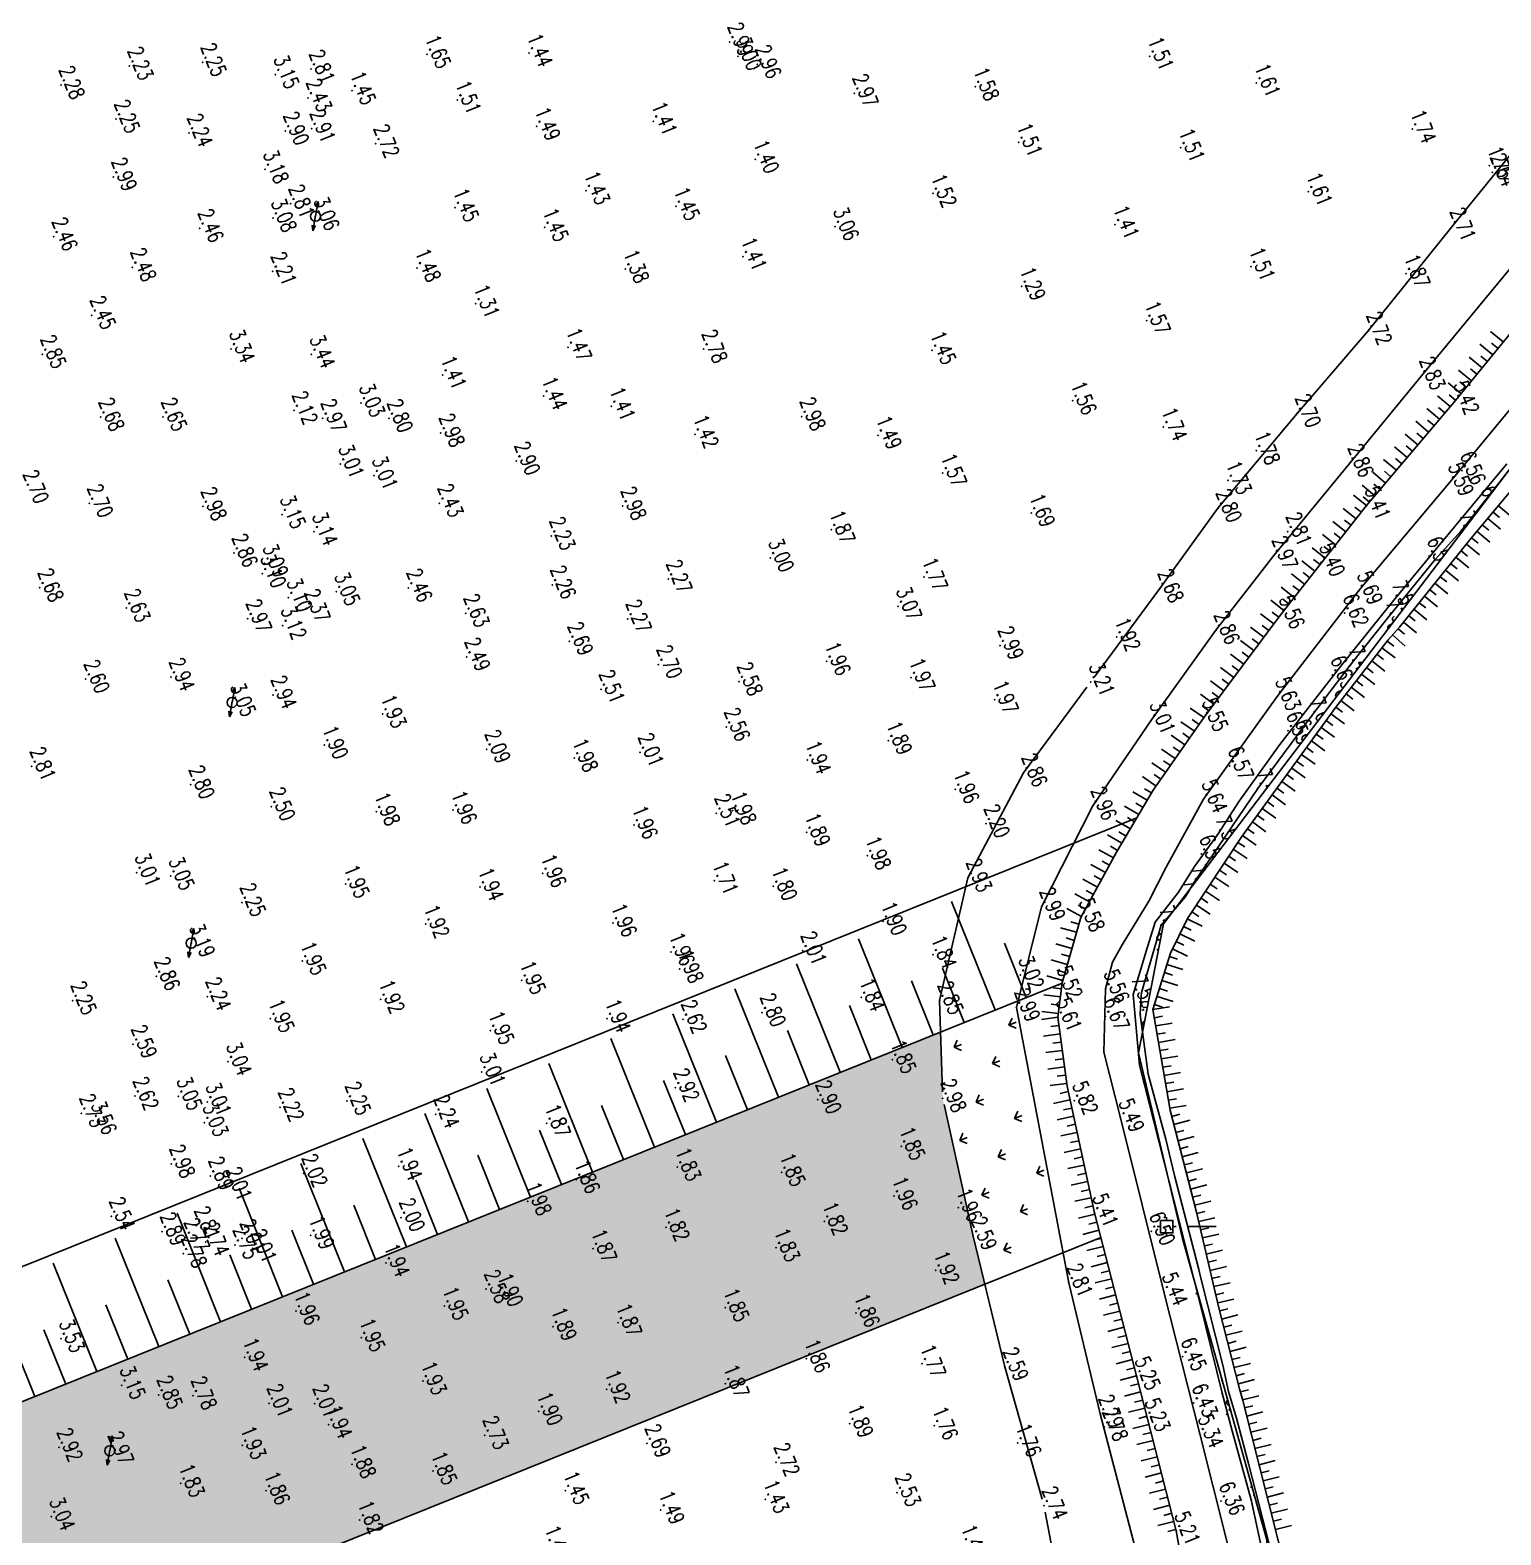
# Model space of a CAD drawing. Header units: millimetres. Extents: x 405522 to 410309, y 2303080 to 2310223.
# Drawn here: x 407305 to 407481.1, y 2306793.3 to 2306973.5 of the extents above; entities that cross this region are included whole.
import ezdxf
from ezdxf.enums import TextEntityAlignment as Align
from ezdxf.xclip import XClip

# ---------------------------------------------------------------- set-up
doc = ezdxf.new("R2010")
doc.units = ezdxf.units.MM
doc.header["$LTSCALE"] = 10
doc.header["$MEASUREMENT"] = 0
doc.header["$XCLIPFRAME"] = 0
doc.layers.get('0').update_dxf_attribs({"linetype": 'CONTINUOUS'})
for name, color, linetype in [('10', 3, 'CONTINUOUS'), ('caodo', 7, 'CONTINUOUS'), ('De', 5, 'CONTINUOUS'), ('Hatch', 8, 'CONTINUOUS'), ('Other', 9, 'CONTINUOUS'), ('w', 8, 'CONTINUOUS')]:
    doc.layers.add(name, color=color, linetype=linetype)
doc.styles.add('txt', font='romans.shx', dxfattribs={"height": 0.2})
pattern_1 = [(21.91894, (409327.3768, 2306580.525), (1.960165, 4.599756), [0.9375, -6.133568]), (336.91894, (409327.377, 2306580.525), (1.960165, 4.599756), [0.9375, -4.0625]), (66.91894, (409327.377, 2306580.525), (-4.599756, 1.960165), [0.9375, -4.0625])]

# ---------------------------------------------------------------- blocks, each defined once
blk = doc.blocks.new('20')
at = {"layer": 'caodo', "color": 8, "linetype": 'Continuous'}
for p in [(-218.82, -336.4, 0.67), (-255.05, -337.89, -0.67), (-242.83, -337.73, -0.88), (-217.82, -338.15, 0.68), (-168.48, -338.12, -0.81), (-290.69, -339.3, -0.09), (-281.93, -338.86, -0.07), (-273.21, -340.32, 0.83), (-268.95, -339.66, 0.49), (-215.48, -339.09, 0.64), (-298.9, -341.58, -0.04), (-264.04, -342.25, -0.87), (-189.38, -341.76, -0.74), (-155.7, -341.32, -0.71), (-269.31, -343.11, 0.11), (-251.42, -343.36, -0.81), (-203.86, -342.55, 0.65), (-292.29, -345.65, -0.07), (-227.95, -345.9, -0.91), (-283.55, -347.32, -0.08), (-272.03, -347.07, 0.58), (-268.87, -346.79, 0.59), (-241.93, -346.53, -0.83), (-137.04, -346.85, -0.58), (-261.22, -348.6, 0.4), (-184.19, -348.44, -0.81), (-164.77, -349.09, -0.81), (-215.74, -350.46, -0.92), (-127.82, -351.22, -0.57), (-292.63, -352.58, 0.67), (-274.46, -351.68, 0.86), (-127.47, -352.04, 0.32), (-236, -354.21, -0.89), (-194.46, -354.54, -0.8), (-149.48, -354.35, -0.71), (-271.4, -355.79, 0.49), (-251.69, -356.25, -0.87), (-225.25, -356.11, -0.87), (-273.52, -357.5, 0.76), (-268.41, -357.29, 0.74), (-206.18, -358.52, 0.74), (-172.63, -358.3, -0.91), (-132.29, -358.55, 0.39), (-299.76, -359.74, 0.14), (-282.27, -358.72, 0.14), (-240.96, -358.63, -0.87), (-217.22, -362.12, -0.91), (-290.34, -363.4, 0.16), (-273.53, -363.88, -0.11), (-256.25, -363.46, -0.84), (-231.3, -363.6, -0.94), (-156.35, -363.32, -0.81), (-183.81, -365.68, -1.03), (-137.78, -364.16, -0.45), (-295.2, -369.14, 0.13), (-249.22, -367.77, -1.01), (-168.87, -369.77, -0.75), (-142.31, -371.01, 0.4), (-238.17, -372.97, -0.85), (-301.12, -373.82, 0.53), (-278.52, -373.16, 1.02), (-268.89, -373.82, 1.12), (-221.92, -373.18, 0.46), (-194.55, -373.35, -0.87), (-253.18, -376.31, -0.91), (-135.95, -376.4, 0.51), (-262.96, -379.64, 0.71), (-241.09, -378.8, -0.88), (-232.97, -380.05, -0.91), (-177.71, -379.36, -0.76), (-131.88, -379.33, 3.1), (-294.16, -381.33, 0.36), (-286.66, -381.33, 0.33), (-270.99, -380.54, -0.2), (-267.55, -381.48, 0.65), (-259.6, -381.49, 0.48), (-210.17, -381.27, 0.66), (-150.84, -380.89, 0.38), (-253.4, -383.23, 0.66), (-222.96, -383.38, -0.9), (-201.04, -383.5, -0.83), (-166.84, -382.5, -0.58), (-155.73, -385.35, -0.54), (-265.44, -386.95, 0.69), (-244.35, -386.59, 0.58), (-144.53, -386.85, 0.54), (-261.42, -388.34, 0.69), (-193.27, -388.01, -0.75), (-159.13, -388.91, -0.59), (-132.52, -389.1, 3.27), (-131.09, -387.74, 4.24), (-295.51, -391.68, 0.38), (-281.9, -392.03, 0.66), (-253.56, -391.65, 0.11), (-231.62, -391.98, 0.66), (-182.68, -392.81, -0.63), (-160.32, -392.25, 0.48), (-142.51, -391.93, 3.09), (-272.44, -393.01, 0.83), (-268.59, -395.06, 0.82), (-240.16, -395.59, -0.09), (-206.63, -394.81, -0.45), (-151.95, -395.06, 0.49), (-131.16, -394.9, 5.2), (-278.18, -397.62, 0.54), (-213.95, -398.19, 0.68), (-153.62, -397.89, 0.65), (-135.05, -397.96, 4.25), (-274.51, -398.84, 0.77), (-147.96, -398.71, 3.08), (-301.44, -401.77, 0.36), (-274.79, -400.09, 0.78), (-257.28, -401.79, 0.14), (-240.06, -401.42, -0.06), (-226.16, -400.74, -0.05), (-195.53, -400.47, -0.55), (-271.65, -402.95, 0.78), (-265.93, -402.23, 0.73), (-167.29, -401.85, 0.36), (-143.43, -402.1, 3.37), (-139.26, -403.26, 5.2), (-291.06, -404.21, 0.31), (-269.51, -404.22, 0.05), (-250.43, -404.82, 0.31), (-198.64, -404, 0.75), (-152.79, -404.99, 3.24), (-145.13, -404.8, 4.3), (-139.97, -405.39, 5.19), (-276.52, -405.47, 0.65), (-272.34, -406.29, 0.8), (-231.02, -405.5, -0.05), (-160.56, -406.86, 0.54), (-237.99, -408.19, 0.37), (-186.43, -408.7, 0.67), (-172.45, -407.67, -0.4), (-250.32, -410.06, 0.17), (-207.17, -410.58, -0.36), (-285.71, -412.47, 0.62), (-227.33, -410.96, 0.38), (-197.07, -412.52, -0.35), (-146.6, -412.22, 4.31), (-144.47, -411.04, 5.12), (-295.92, -412.71, 0.28), (-234.22, -413.93, 0.19), (-217.69, -413.01, 0.26), (-175.55, -413.05, 0.89), (-278.4, -415.5, 0.73), (-273.52, -414.6, 0.62), (-187.08, -415.19, -0.35), (-153.23, -414.8, 3.31), (-260.38, -416.88, -0.39), (-168.28, -417.6, 0.69), (-161.97, -417.28, 3.23), (-149.15, -417.2, 5.29), (-219.22, -418.46, 0.24), (-151.92, -418.89, 4.27), (-150.86, -419.79, 4.12), (-267.35, -420.59, -0.42), (-247.9, -421.1, -0.23), (-229.54, -421.49, -0.31), (-199.79, -420.08, -0.43), (-302.39, -423.16, 0.49), (-237.42, -422.14, -0.34), (-209.49, -422.41, -0.38), (-158.9, -423.11, 4.25), (-183.6, -423.92, 0.54), (-283.35, -425.36, 0.48), (-191.76, -425.92, -0.36), (-155.55, -425.79, 5.13), (-273.69, -427.98, 0.18), (-261.14, -428.58, -0.34), (-251.93, -428.39, -0.36), (-220.38, -428.77, 0.19), (-218.45, -428.46, -0.34), (-175.31, -427.9, 0.64), (-162.04, -427.07, 3.32), (-230.27, -430.17, -0.36), (-188.11, -430.03, -0.12), (-209.59, -431.06, -0.43), (-160.39, -431.35, 5.27), (-202.32, -433.84, -0.34), (-162.32, -433.66, 4.25), (-289.83, -435.87, 0.69), (-241.2, -435.98, -0.36), (-285.77, -436.3, 0.73), (-264.81, -437.26, -0.37), (-248.71, -437.6, -0.38), (-220.63, -436.84, -0.61), (-213.56, -437.53, -0.52), (-190.26, -436.52, 0.61), (-163.29, -437.21, 5.11), (-277.22, -439.46, -0.07), (-181.44, -439.97, 0.67), (-176.75, -441.27, 3.26), (-255.22, -442.05, -0.4), (-232.77, -441.9, -0.36), (-200.45, -441.7, -0.42), (-167.13, -442.17, 5.27), (-283.3, -444.33, 0.87), (-269.99, -446.46, -0.37), (-225.84, -445.37, -0.36), (-210.05, -445.24, -0.31), (-194.46, -445.72, -0.48), (-167.58, -445.1, 4.1), (-287.49, -448.31, 0.54), (-224.79, -447.43, -0.34), (-183.99, -448.16, 0.7), (-243.7, -448.77, -0.37), (-179.39, -449.33, 3.2), (-173.77, -449.8, 3.24), (-170.47, -450.46, 5.23), (-297.49, -451.21, -0.07), (-281.35, -450.73, -0.08), (-260.59, -451.06, -0.4), (-203.05, -450.83, -0.48), (-193.66, -451.2, 0.53), (-184.46, -452.03, 0.67), (-273.8, -453.36, -0.37), (-233.48, -453.36, -0.38), (-224.38, -453.45, 0.3), (-214.93, -452.65, 0.48), (-179.49, -453.2, 3.29), (-173.79, -453.1, 4.35), (-169.63, -452.88, 5.1), (-247.46, -454.79, -0.37), (-290.25, -456.43, 0.27), (-278.88, -458.52, 0.72), (-199.31, -458.26, -0.47), (-248.52, -459.75, 0.69), (-290.04, -462.65, 0.3), (-284.83, -462.66, 0.73), (-225.3, -461.64, 0.6), (-208.27, -463.08, 0.58), (-193.29, -462.9, 0.66), (-296.45, -464.7, 0.41), (-281.35, -463.33, 0.69), (-272.65, -463.99, -0.1), (-264.63, -463.24, -0.07), (-254.02, -464.81, -0.08), (-177.53, -463.17, 3.5), (-295.07, -465.57, 1.24), (-281.71, -465.81, 0.71), (-240.71, -465.92, -0.45), (-171.99, -465.26, 3.17), (-198.26, -468.64, -0.47), (-285.68, -470.77, 0.66), (-269.82, -471.88, -0.3), (-258.45, -471.07, -0.38), (-225.08, -471.13, -0.49), (-212.59, -471.78, -0.47), (-281.01, -472.21, 0.57), (-278.88, -473.45, -0.31), (-237.17, -472.63, -0.46), (-242.99, -475.25, -0.34), (-199.12, -474.61, -0.36), (-292.88, -477.05, 0.22), (-258.15, -477.18, -0.32), (-191.42, -475.99, -0.36), (-175.12, -476.62, 3.09), (-286.79, -478.87, 0.57), (-282.69, -478.16, 0.49), (-268.99, -479.3, -0.33), (-226.44, -478.35, -0.5), (-207.48, -477.63, -0.5), (-168.31, -478.82, 4.18), (-283.94, -479.56, 0.45), (-281.56, -480.1, 0.42), (-278.06, -480.49, 0.43), (-277.22, -479.68, -0.31), (-275.92, -480.88, -0.31), (-235.17, -480.9, -0.45), (-213.24, -480.79, -0.49), (-189.64, -479.4, 0.27), (-284.26, -481.52, 0.46), (-259.97, -482.63, -0.38), (-194.13, -483.5, -0.4), (-247.97, -485.76, 0.26), (-246.4, -486.16, -0.42), (-178.18, -485, 0.49), (-166.79, -486.07, 3.12), (-162.92, -486.3, 4.18), (-252.96, -487.78, -0.37), (-219.32, -487.97, -0.47), (-270.76, -488.37, -0.36), (-232.17, -489.79, -0.45), (-203.68, -488.62, -0.46), (-298.9, -491.67, 1.21), (-262.93, -491.57, -0.37), (-239.95, -490.25, -0.43), (-276.89, -493.91, -0.38), (-209.62, -494.08, -0.46), (-195.76, -494.7, -0.55), (-185.85, -495.05, 0.27), (-164.54, -493.86, 4.13), (-291.63, -497.27, 0.83), (-255.55, -496.74, -0.39), (-219.32, -497.09, -0.45), (-170.07, -496.15, 2.93), (-287.18, -498.43, 0.53), (-283.08, -498.52, 0.46), (-233.54, -497.74, -0.4), (-159.83, -498.22, 5.15), (-273.99, -499.42, -0.31), (-268.51, -499.46, -0.31), (-241.66, -500.39, -0.42), (-174.41, -500.7, 0.47), (-163.21, -499.39, 4.11), (-159.26, -500.76, 4.15), (-266.84, -501.97, -0.38), (-204.44, -501.86, -0.43), (-194.3, -502.12, -0.56), (-173.94, -502.27, 0.46), (-168.87, -501.12, 2.91), (-277.18, -504.46, -0.39), (-248.14, -503.26, 0.41), (-228.71, -504.24, 0.37), (-184.31, -504.17, -0.56), (-162.49, -503.08, 3.02), (-299.14, -504.71, 0.6), (-293.05, -505.11, 0.65), (-264.02, -506.72, -0.44), (-254.32, -507.52, -0.47), (-213.27, -506.49, 0.4), (-284.55, -509, -0.49), (-274.32, -509.91, -0.46), (-238.5, -509.88, -0.87), (-214.54, -510.92, -0.89), (-198.76, -510.12, 0.21), (-181.17, -511.69, 0.42), (-159.96, -511.14, 4.04), (-156.33, -510.99, 5.11), (-300.07, -512.99, 0.72), (-263.1, -513.4, -0.5), (-227.05, -512.22, -0.83), (-165.31, -514.69, 2.89)]:
    blk.add_point(p, dxfattribs=at)
at = {"layer": 'caodo', "color": 8, "linetype": 'Continuous', "style": 'txt', "width": 0.75}
for s, p in [('2.99', (-218.32, -336.4, 0.67)), ('2.25', (-281.43, -338.86, -0.07)), ('1.65', (-254.55, -337.89, -0.67)), ('1.44', (-242.33, -337.73, -0.88)), ('3.00', (-217.32, -338.15, 0.68)), ('2.96', (-214.98, -339.09, 0.64)), ('1.51', (-167.98, -338.12, -0.81)), ('2.23', (-290.19, -339.3, -0.09)), ('3.15', (-272.71, -340.32, 0.83)), ('2.81', (-268.45, -339.66, 0.49)), ('2.28', (-298.4, -341.58, -0.04)), ('1.45', (-263.54, -342.25, -0.87)), ('2.97', (-203.36, -342.55, 0.65)), ('1.58', (-188.88, -341.76, -0.74)), ('1.61', (-155.2, -341.32, -0.71)), ('2.43', (-268.81, -343.11, 0.11)), ('1.51', (-250.92, -343.36, -0.81)), ('2.25', (-291.79, -345.65, -0.07)), ('1.41', (-227.45, -345.9, -0.91)), ('2.24', (-283.05, -347.32, -0.08)), ('2.90', (-271.53, -347.07, 0.58)), ('2.91', (-268.37, -346.79, 0.59)), ('1.49', (-241.43, -346.53, -0.83)), ('1.74', (-136.54, -346.85, -0.58)), ('2.72', (-260.72, -348.6, 0.4)), ('1.51', (-183.69, -348.44, -0.81)), ('1.51', (-164.27, -349.09, -0.81)), ('3.18', (-273.96, -351.68, 0.86)), ('1.40', (-215.24, -350.46, -0.92)), ('1.75', (-127.32, -351.22, -0.57)), ('2.99', (-292.13, -352.58, 0.67)), ('2.64', (-126.97, -352.04, 0.32)), ('1.43', (-235.5, -354.21, -0.89)), ('1.52', (-193.96, -354.54, -0.8)), ('1.61', (-148.98, -354.35, -0.71)), ('2.81', (-270.9, -355.79, 0.49)), ('1.45', (-251.19, -356.25, -0.87)), ('1.45', (-224.75, -356.11, -0.87)), ('2.46', (-281.77, -358.72, 0.14)), ('3.08', (-273.02, -357.5, 0.76)), ('3.06', (-267.91, -357.29, 0.74)), ('1.45', (-240.46, -358.63, -0.87)), ('3.06', (-205.68, -358.52, 0.74)), ('1.41', (-172.13, -358.3, -0.91)), ('2.71', (-131.79, -358.55, 0.39)), ('2.46', (-299.26, -359.74, 0.14)), ('1.41', (-216.72, -362.12, -0.91)), ('2.48', (-289.84, -363.4, 0.16)), ('2.21', (-273.03, -363.88, -0.11)), ('1.48', (-255.75, -363.46, -0.84)), ('1.38', (-230.8, -363.6, -0.94)), ('1.51', (-155.85, -363.32, -0.81)), ('1.87', (-137.28, -364.16, -0.45)), ('1.29', (-183.31, -365.68, -1.03)), ('1.31', (-248.72, -367.77, -1.01)), ('2.45', (-294.7, -369.14, 0.13)), ('1.57', (-168.37, -369.77, -0.75)), ('2.72', (-141.81, -371.01, 0.4)), ('3.34', (-278.02, -373.16, 1.02)), ('1.47', (-237.67, -372.97, -0.85)), ('2.78', (-221.42, -373.18, 0.46)), ('2.85', (-300.62, -373.82, 0.53)), ('3.44', (-268.39, -373.82, 1.12)), ('1.45', (-194.05, -373.35, -0.87)), ('1.41', (-252.68, -376.31, -0.91)), ('2.83', (-135.45, -376.4, 0.51)), ('2.12', (-270.49, -380.54, -0.2)), ('3.03', (-262.46, -379.64, 0.71)), ('1.44', (-240.59, -378.8, -0.88)), ('1.41', (-232.47, -380.05, -0.91)), ('1.56', (-177.21, -379.36, -0.76)), ('5.42', (-131.38, -379.33, 3.1)), ('2.68', (-293.66, -381.33, 0.36)), ('2.65', (-286.16, -381.33, 0.33)), ('2.97', (-267.05, -381.48, 0.65)), ('2.80', (-259.1, -381.49, 0.48)), ('2.98', (-209.67, -381.27, 0.66)), ('2.70', (-150.34, -380.89, 0.38)), ('2.98', (-252.9, -383.23, 0.66)), ('1.42', (-222.46, -383.38, -0.9)), ('1.49', (-200.54, -383.5, -0.83)), ('1.74', (-166.34, -382.5, -0.58)), ('1.78', (-155.23, -385.35, -0.54)), ('3.01', (-264.94, -386.95, 0.69)), ('2.90', (-243.85, -386.59, 0.58)), ('2.86', (-144.03, -386.85, 0.54)), ('6.56', (-130.59, -387.74, 4.24)), ('3.01', (-260.92, -388.34, 0.69)), ('1.57', (-192.77, -388.01, -0.75)), ('1.73', (-158.63, -388.91, -0.59)), ('5.59', (-132.02, -389.1, 3.27)), ('2.70', (-302.72, -389.99, 0.38)), ('2.70', (-295.01, -391.68, 0.38)), ('2.98', (-281.4, -392.03, 0.66)), ('3.15', (-271.94, -393.01, 0.83)), ('2.43', (-253.06, -391.65, 0.11)), ('2.98', (-231.12, -391.98, 0.66)), ('1.69', (-182.18, -392.81, -0.63)), ('2.80', (-159.82, -392.25, 0.48)), ('5.41', (-142.01, -391.93, 3.09)), ('6.40', (-128.1, -391.89, 4.08)), ('3.14', (-268.09, -395.06, 0.82)), ('1.87', (-206.13, -394.81, -0.45)), ('7.52', (-130.66, -394.9, 5.2)), ('2.23', (-239.66, -395.59, -0.09)), ('2.81', (-151.45, -395.06, 0.49)), ('6.42', (-129.47, -395.83, 4.1)), ('2.86', (-277.68, -397.62, 0.54)), ('3.00', (-213.45, -398.19, 0.68)), ('2.97', (-153.12, -397.89, 0.65)), ('5.40', (-147.46, -398.71, 3.08)), ('6.57', (-134.55, -397.96, 4.25)), ('3.10', (-274.29, -400.09, 0.78)), ('3.09', (-274.01, -398.84, 0.77)), ('2.68', (-300.94, -401.77, 0.36)), ('3.05', (-265.43, -402.23, 0.73)), ('2.46', (-256.78, -401.79, 0.14)), ('2.26', (-239.56, -401.42, -0.06)), ('2.27', (-225.66, -400.74, -0.05)), ('1.77', (-195.03, -400.47, -0.55)), ('2.68', (-166.79, -401.85, 0.36)), ('5.69', (-142.93, -402.1, 3.37)), ('3.10', (-271.15, -402.95, 0.78)), ('3.07', (-198.14, -404, 0.75)), ('7.52', (-138.76, -403.26, 5.2)), ('2.63', (-290.56, -404.21, 0.31)), ('2.97', (-276.02, -405.47, 0.65)), ('2.37', (-269.01, -404.22, 0.05)), ('2.63', (-249.93, -404.82, 0.31)), ('2.27', (-230.52, -405.5, -0.05)), ('5.56', (-152.29, -404.99, 3.24)), ('6.62', (-144.63, -404.8, 4.3)), ('7.51', (-139.47, -405.39, 5.19)), ('3.12', (-271.84, -406.29, 0.8)), ('2.86', (-160.06, -406.86, 0.54)), ('6.46', (-138.07, -406.49, 4.14)), ('2.69', (-237.49, -408.19, 0.37)), ('2.99', (-185.93, -408.7, 0.67)), ('1.92', (-171.95, -407.67, -0.4)), ('6.41', (-139.43, -408, 4.09)), ('2.49', (-249.82, -410.06, 0.17)), ('2.70', (-226.83, -410.96, 0.38)), ('1.96', (-206.67, -410.58, -0.36)), ('7.44', (-143.97, -411.04, 5.12)), ('2.60', (-295.42, -412.71, 0.28)), ('2.94', (-285.21, -412.47, 0.62)), ('2.58', (-217.19, -413.01, 0.26)), ('1.97', (-196.57, -412.52, -0.35)), ('3.21', (-175.05, -413.05, 0.89)), ('6.63', (-146.1, -412.22, 4.31)), ('2.94', (-273.02, -414.6, 0.62)), ('2.51', (-233.72, -413.93, 0.19)), ('5.63', (-152.73, -414.8, 3.31)), ('3.05', (-277.9, -415.5, 0.73)), ('1.97', (-186.58, -415.19, -0.35)), ('6.41', (-145.68, -416.05, 4.09)), ('1.93', (-259.88, -416.88, -0.39)), ('2.56', (-218.72, -418.46, 0.24)), ('3.01', (-167.78, -417.6, 0.69)), ('5.55', (-161.47, -417.28, 3.23)), ('7.61', (-148.65, -417.2, 5.29)), ('1.89', (-199.29, -420.08, -0.43)), ('6.59', (-151.42, -418.89, 4.27)), ('6.44', (-150.36, -419.79, 4.12)), ('1.90', (-266.85, -420.59, -0.42)), ('2.09', (-247.4, -421.1, -0.23)), ('2.01', (-229.04, -421.49, -0.31)), ('2.81', (-301.89, -423.16, 0.49)), ('1.98', (-236.92, -422.14, -0.34)), ('1.94', (-208.99, -422.41, -0.38)), ('6.57', (-158.4, -423.11, 4.25)), ('2.80', (-282.85, -425.36, 0.48)), ('2.86', (-183.1, -423.92, 0.54)), ('7.45', (-155.05, -425.79, 5.13)), ('1.96', (-191.26, -425.92, -0.36)), ('5.64', (-161.54, -427.07, 3.32)), ('2.50', (-273.19, -427.98, 0.18)), ('1.98', (-260.64, -428.58, -0.34)), ('1.96', (-251.43, -428.39, -0.36)), ('2.51', (-219.88, -428.77, 0.19)), ('1.98', (-217.95, -428.46, -0.34)), ('2.96', (-174.81, -427.9, 0.64)), ('1.96', (-229.77, -430.17, -0.36)), ('2.20', (-187.61, -430.03, -0.12)), ('1.89', (-209.09, -431.06, -0.43)), ('7.59', (-159.89, -431.35, 5.27)), ('6.42', (-156.96, -431.55, 4.1)), ('1.98', (-201.82, -433.84, -0.34)), ('6.57', (-161.82, -433.66, 4.25)), ('3.01', (-289.33, -435.87, 0.69)), ('3.05', (-285.27, -436.3, 0.73)), ('1.96', (-240.7, -435.98, -0.36)), ('1.95', (-264.31, -437.26, -0.37)), ('1.94', (-248.21, -437.6, -0.38)), ('1.71', (-220.13, -436.84, -0.61)), ('1.80', (-213.06, -437.53, -0.52)), ('2.93', (-189.76, -436.52, 0.61)), ('7.43', (-162.79, -437.21, 5.11)), ('2.25', (-276.72, -439.46, -0.07)), ('2.99', (-180.94, -439.97, 0.67)), ('7.58', (-163.76, -438.83, 5.26)), ('1.90', (-199.95, -441.7, -0.42)), ('5.58', (-176.25, -441.27, 3.26)), ('1.92', (-254.72, -442.05, -0.4)), ('1.96', (-232.27, -441.9, -0.36)), ('7.59', (-166.63, -442.17, 5.27)), ('3.19', (-282.8, -444.33, 0.87)), ('1.96', (-225.34, -445.37, -0.36)), ('2.01', (-209.55, -445.24, -0.31)), ('6.42', (-167.08, -445.1, 4.1)), ('1.95', (-269.49, -446.46, -0.37)), ('1.84', (-193.96, -445.72, -0.48)), ('2.86', (-286.99, -448.31, 0.54)), ('1.95', (-243.2, -448.77, -0.37)), ('1.98', (-224.29, -447.43, -0.34)), ('3.02', (-183.49, -448.16, 0.7)), ('2.24', (-280.85, -450.73, -0.08)), ('5.52', (-178.89, -449.33, 3.2)), ('5.56', (-173.27, -449.8, 3.24)), ('7.55', (-169.97, -450.46, 5.23)), ('2.25', (-296.99, -451.21, -0.07)), ('1.92', (-260.09, -451.06, -0.4)), ('2.80', (-214.43, -452.65, 0.48)), ('1.84', (-202.55, -450.83, -0.48)), ('2.85', (-193.16, -451.2, 0.53)), ('2.99', (-183.96, -452.03, 0.67)), ('7.42', (-169.13, -452.88, 5.1)), ('1.95', (-273.3, -453.36, -0.37)), ('1.94', (-232.98, -453.36, -0.38)), ('2.62', (-223.88, -453.45, 0.3)), ('5.61', (-178.99, -453.2, 3.29)), ('6.67', (-173.29, -453.1, 4.35)), ('1.95', (-246.96, -454.79, -0.37)), ('6.41', (-168.78, -455.41, 4.09)), ('2.59', (-289.75, -456.43, 0.27)), ('3.04', (-278.38, -458.52, 0.72)), ('3.01', (-248.02, -459.75, 0.69)), ('1.85', (-198.81, -458.26, -0.47)), ('2.92', (-224.8, -461.64, 0.6)), ('2.62', (-289.54, -462.65, 0.3)), ('3.05', (-284.33, -462.66, 0.73)), ('3.01', (-280.85, -463.33, 0.69)), ('2.25', (-264.13, -463.24, -0.07)), ('2.90', (-207.77, -463.08, 0.58)), ('2.98', (-192.79, -462.9, 0.66)), ('5.82', (-177.03, -463.17, 3.5)), ('2.73', (-295.95, -464.7, 0.41)), ('2.22', (-272.15, -463.99, -0.1)), ('2.24', (-253.52, -464.81, -0.08)), ('5.49', (-171.49, -465.26, 3.17)), ('3.56', (-294.57, -465.57, 1.24)), ('3.03', (-281.21, -465.81, 0.71)), ('1.87', (-240.21, -465.92, -0.45)), ('1.85', (-197.76, -468.64, -0.47)), ('2.98', (-285.18, -470.77, 0.66)), ('2.89', (-280.51, -472.21, 0.57)), ('2.02', (-269.32, -471.88, -0.3)), ('1.94', (-257.95, -471.07, -0.38)), ('1.83', (-224.58, -471.13, -0.49)), ('1.85', (-212.09, -471.78, -0.47)), ('2.01', (-278.38, -473.45, -0.31)), ('1.86', (-236.67, -472.63, -0.46)), ('1.98', (-242.49, -475.25, -0.34)), ('1.96', (-198.62, -474.61, -0.36)), ('1.96', (-190.92, -475.99, -0.36)), ('7.43', (-165.11, -475.1, 5.11)), ('2.54', (-292.38, -477.05, 0.22)), ('2.00', (-257.65, -477.18, -0.32)), ('1.82', (-206.98, -477.63, -0.5)), ('5.41', (-174.62, -476.62, 3.09)), ('2.89', (-286.29, -478.87, 0.57)), ('2.77', (-283.44, -479.56, 0.45)), ('2.81', (-282.19, -478.16, 0.49)), ('2.01', (-276.72, -479.68, -0.31)), ('1.99', (-268.49, -479.3, -0.33)), ('1.82', (-225.94, -478.35, -0.5)), ('2.59', (-189.14, -479.4, 0.27)), ('6.50', (-167.81, -478.82, 4.18)), ('2.78', (-283.76, -481.52, 0.46)), ('2.74', (-281.06, -480.1, 0.42)), ('2.75', (-277.56, -480.49, 0.43)), ('2.01', (-275.42, -480.88, -0.31)), ('1.87', (-234.67, -480.9, -0.45)), ('1.83', (-212.74, -480.79, -0.49)), ('1.94', (-259.47, -482.63, -0.38)), ('1.92', (-193.63, -483.5, -0.4)), ('2.81', (-177.68, -485, 0.49)), ('2.58', (-247.47, -485.76, 0.26)), ('1.90', (-245.9, -486.16, -0.42)), ('5.44', (-166.29, -486.07, 3.12)), ('6.50', (-162.42, -486.3, 4.18)), ('1.96', (-270.26, -488.37, -0.36)), ('1.95', (-252.46, -487.78, -0.37)), ('1.85', (-218.82, -487.97, -0.47)), ('1.86', (-203.18, -488.62, -0.46)), ('1.89', (-239.45, -490.25, -0.43)), ('1.87', (-231.67, -489.79, -0.45)), ('3.53', (-298.4, -491.67, 1.21)), ('1.95', (-262.43, -491.57, -0.37)), ('1.94', (-276.39, -493.91, -0.38)), ('6.45', (-164.04, -493.86, 4.13)), ('1.86', (-209.12, -494.08, -0.46)), ('1.77', (-195.26, -494.7, -0.55)), ('2.59', (-185.35, -495.05, 0.27)), ('3.15', (-291.13, -497.27, 0.83)), ('1.93', (-255.05, -496.74, -0.39)), ('1.87', (-218.82, -497.09, -0.45)), ('5.25', (-169.57, -496.15, 2.93)), ('2.85', (-286.68, -498.43, 0.53)), ('2.78', (-282.58, -498.52, 0.46)), ('2.01', (-273.49, -499.42, -0.31)), ('2.01', (-268.01, -499.46, -0.31)), ('1.92', (-233.04, -497.74, -0.4)), ('6.43', (-162.71, -499.39, 4.11)), ('7.47', (-159.33, -498.22, 5.15)), ('1.90', (-241.16, -500.39, -0.42)), ('2.79', (-173.91, -500.7, 0.47)), ('5.23', (-168.37, -501.12, 2.91)), ('6.47', (-158.76, -500.76, 4.15)), ('1.94', (-266.34, -501.97, -0.38)), ('1.89', (-203.94, -501.86, -0.43)), ('1.76', (-193.8, -502.12, -0.56)), ('2.78', (-173.44, -502.27, 0.46)), ('5.34', (-161.99, -503.08, 3.02)), ('2.92', (-298.64, -504.71, 0.6)), ('1.93', (-276.68, -504.46, -0.39)), ('2.73', (-247.64, -503.26, 0.41)), ('2.69', (-228.21, -504.24, 0.37)), ('1.76', (-183.81, -504.17, -0.56)), ('2.97', (-292.55, -505.11, 0.65)), ('2.72', (-212.77, -506.49, 0.4)), ('7.50', (-156.13, -506.8, 5.18)), ('1.88', (-263.52, -506.72, -0.44)), ('1.85', (-253.82, -507.52, -0.47)), ('1.83', (-284.05, -509, -0.49)), ('1.86', (-273.82, -509.91, -0.46)), ('1.45', (-238, -509.88, -0.87)), ('2.53', (-198.26, -510.12, 0.21)), ('1.43', (-214.04, -510.92, -0.89)), ('2.74', (-180.67, -511.69, 0.42)), ('6.36', (-159.46, -511.14, 4.04)), ('7.43', (-155.83, -510.99, 5.11)), ('3.04', (-299.57, -512.99, 0.72)), ('1.82', (-262.6, -513.4, -0.5)), ('1.49', (-226.55, -512.22, -0.83)), ('5.21', (-164.81, -514.69, 2.89)), ('1.47', (-240.22, -516.38, -0.85)), ('1.44', (-190.35, -516.27, -0.88))]:
    blk.add_text(s, height=1.8, rotation=292, dxfattribs=at).set_placement(p, align=Align.CENTER)

msp = doc.modelspace()

# ---------------------------------------------------------------- hatches: boundary and pattern name
at = {"layer": 'Hatch', "linetype": 'Continuous'}
h = msp.add_hatch(dxfattribs=at)
h.set_pattern_fill('GRASS', color=86, scale=5, style=0)
h.set_pattern_definition(pattern_1)
h.paths.add_polyline_path([(407428.69, 2306827.1), (407422.97, 2306857.13), (407414.02, 2306853.53), (407414.27, 2306845.59), (407417.92, 2306829.09), (407419.32, 2306823.32)])
h = msp.add_hatch(dxfattribs=at)
h.set_pattern_fill('GRASS', color=86, scale=5, style=0)
h.set_pattern_definition(pattern_1)
h.paths.add_polyline_path([(407419.32, 2306823.32), (407417.92, 2306829.09), (407414.27, 2306845.59), (407414.02, 2306853.53), (407341.32, 2306824.28), (407352.52, 2306796.45)])
h.paths.add_polyline_path([(407352.52, 2306796.45), (407341.32, 2306824.28), (407331.58, 2306820.36), (407342.78, 2306792.53)])
h.paths.add_polyline_path([(407342.78, 2306792.53), (407331.58, 2306820.36), (407179.44, 2306759.14), (407190.64, 2306731.31)])
h.paths.add_polyline_path([(407190.64, 2306731.31), (407179.44, 2306759.14), (407169.7, 2306755.22), (407180.89, 2306727.39)])
h.paths.add_polyline_path([(407180.89, 2306727.39), (407169.7, 2306755.22), (406993.43, 2306684.29), (407004.63, 2306656.46)])

# ---------------------------------------------------------------- linework, layer by layer
at = {"color": 4}
for p, q in [((407441.1, 2306830.97), (407441.1, 2306831.35)), ((407440.35, 2306830.22), (407439.98, 2306830.22)), ((407441.1, 2306829.47), (407441.1, 2306829.1)), ((407441.85, 2306830.22), (407442.23, 2306830.22)), ((407443.75, 2306830.22), (407447.04, 2306830.22))]:
    msp.add_line(p, q, dxfattribs=at)
msp.add_lwpolyline([(407440.35, 2306830.97), (407441.85, 2306830.97), (407441.85, 2306829.47), (407440.35, 2306829.47)], close=True, dxfattribs=at)
msp.add_point((407441.1, 2306830.22), dxfattribs=at)
at = {"layer": '10', "color": 2}
for p, q in [((407339.47, 2306952.97, 3.06), (407339.15, 2306952.38, 3.06)), ((407339.15, 2306951.2, 3.06), (407339.47, 2306952.97, 3.06)), ((407339.47, 2306952.97, 3.06), (407339.56, 2306952.3, 3.06)), ((407338.84, 2306949.48, 3.06), (407338.75, 2306950.15, 3.06)), ((407339.16, 2306951.26, 3.06), (407338.84, 2306949.48, 3.06)), ((407338.84, 2306949.48, 3.06), (407339.16, 2306950.08, 3.06)), ((407329.48, 2306894.76, 3.2), (407329.16, 2306894.17, 3.2)), ((407329.16, 2306892.99, 3.2), (407329.48, 2306894.76, 3.2)), ((407329.48, 2306894.76, 3.2), (407329.57, 2306894.09, 3.2)), ((407329.17, 2306893.05, 3.2), (407328.85, 2306891.27, 3.2)), ((407328.85, 2306891.27, 3.2), (407328.76, 2306891.94, 3.2)), ((407328.85, 2306891.27, 3.2), (407329.17, 2306891.87, 3.2)), ((407324.58, 2306865.93, 3.34), (407324.26, 2306865.34, 3.34)), ((407324.26, 2306864.16, 3.34), (407324.58, 2306865.93, 3.34)), ((407324.58, 2306865.93, 3.34), (407324.67, 2306865.26, 3.34)), ((407324.27, 2306864.22, 3.34), (407323.95, 2306862.44, 3.34)), ((407323.95, 2306862.44, 3.34), (407323.86, 2306863.11, 3.34)), ((407323.95, 2306862.44, 3.34), (407324.27, 2306863.04, 3.34)), ((407314.83, 2306805.15, 3.06), (407314.51, 2306804.56, 3.06)), ((407314.51, 2306803.38, 3.06), (407314.83, 2306805.15, 3.06)), ((407314.83, 2306805.15, 3.06), (407314.92, 2306804.48, 3.06)), ((407314.2, 2306801.66, 3.06), (407314.11, 2306802.33, 3.06)), ((407314.52, 2306803.44, 3.06), (407314.2, 2306801.66, 3.06)), ((407314.2, 2306801.66, 3.06), (407314.52, 2306802.26, 3.06))]:
    msp.add_line(p, q, dxfattribs=at)
for centre in [(407339.15, 2306951.2, 3.06), (407329.16, 2306892.99, 3.2), (407324.26, 2306864.16, 3.34), (407314.51, 2306803.38, 3.06)]:
    msp.add_circle(centre, 0.6, dxfattribs=at)
at = {"layer": 'De', "color": 8, "linetype": 'Continuous'}
for p, q in [((407481.42, 2306936.15), (407479.88, 2306937.42)), ((407480.15, 2306934.6), (407478.61, 2306935.87)), ((407480.79, 2306935.37), (407480.02, 2306936.01)), ((407478.88, 2306933.06), (407477.34, 2306934.33)), ((407479.52, 2306933.83), (407478.75, 2306934.46)), ((407477.61, 2306931.51), (407476.07, 2306932.78)), ((407478.25, 2306932.28), (407477.48, 2306932.92)), ((407476.34, 2306929.97), (407474.8, 2306931.24)), ((407476.98, 2306930.74), (407476.21, 2306931.37)), ((407473.77, 2306926.9), (407472.25, 2306928.19)), ((407475.06, 2306928.43), (407473.54, 2306929.72)), ((407474.42, 2306927.67), (407473.65, 2306928.31)), ((407475.71, 2306929.19), (407474.94, 2306929.83)), ((407472.48, 2306925.37), (407470.96, 2306926.66)), ((407473.13, 2306926.14), (407472.36, 2306926.78)), ((407471.19, 2306923.84), (407469.67, 2306925.13)), ((407471.84, 2306924.61), (407471.08, 2306925.25)), ((407469.91, 2306922.31), (407468.38, 2306923.6)), ((407470.55, 2306923.08), (407469.79, 2306923.72)), ((407468.62, 2306920.79), (407467.09, 2306922.08)), ((407469.26, 2306921.55), (407468.5, 2306922.2)), ((407467.33, 2306919.26), (407465.8, 2306920.55)), ((407466.68, 2306918.49), (407465.92, 2306919.14)), ((407467.97, 2306920.02), (407467.21, 2306920.67)), ((407465.05, 2306916.56), (407463.48, 2306917.8)), ((407466.04, 2306917.73), (407464.51, 2306919.02)), ((407465.39, 2306916.96), (407464.63, 2306917.61)), ((407463.81, 2306914.99), (407462.24, 2306916.23)), ((407464.43, 2306915.77), (407463.65, 2306916.39)), ((407480.2, 2306915.77), (407480.97, 2306915.13)), ((407480.84, 2306916.54), (407482.37, 2306915.26)), ((407462.58, 2306913.42), (407461, 2306914.65)), ((407463.19, 2306914.2), (407462.41, 2306914.82)), ((407478.91, 2306914.24), (407479.68, 2306913.6)), ((407479.56, 2306915.01), (407481.09, 2306913.72)), ((407461.34, 2306911.85), (407459.77, 2306913.08)), ((407461.96, 2306912.63), (407461.17, 2306913.25)), ((407477, 2306911.93), (407478.56, 2306910.68)), ((407477.63, 2306912.71), (407478.4, 2306912.07)), ((407478.27, 2306913.48), (407479.81, 2306912.19)), ((407460.1, 2306910.27), (407458.53, 2306911.51)), ((407459.48, 2306909.49), (407458.7, 2306910.11)), ((407460.72, 2306911.06), (407459.93, 2306911.68)), ((407475.75, 2306910.37), (407477.3, 2306909.12)), ((407476.37, 2306911.15), (407477.15, 2306910.52)), ((407457.63, 2306907.13), (407456.06, 2306908.37)), ((407458.86, 2306908.7), (407457.29, 2306909.94)), ((407458.25, 2306907.92), (407457.46, 2306908.53)), ((407474.49, 2306908.82), (407476.05, 2306907.56)), ((407475.12, 2306909.6), (407475.9, 2306908.97)), ((407456.39, 2306905.56), (407454.82, 2306906.8)), ((407457.01, 2306906.34), (407456.22, 2306906.96)), ((407472.61, 2306906.48), (407473.38, 2306905.86)), ((407473.23, 2306907.26), (407474.79, 2306906.01)), ((407473.86, 2306908.04), (407474.64, 2306907.41)), ((407455.15, 2306903.99), (407453.58, 2306905.22)), ((407455.77, 2306904.77), (407454.99, 2306905.39)), ((407471.35, 2306904.93), (407472.13, 2306904.3)), ((407471.98, 2306905.71), (407473.53, 2306904.45)), ((407453.94, 2306902.39), (407452.34, 2306903.59)), ((407454.54, 2306903.2), (407453.74, 2306903.79)), ((407470.09, 2306903.37), (407470.87, 2306902.74)), ((407470.72, 2306904.15), (407472.28, 2306902.89)), ((407452.75, 2306900.79), (407451.15, 2306901.99)), ((407453.35, 2306901.59), (407452.54, 2306902.19)), ((407468.16, 2306901.08), (407469.65, 2306899.74)), ((407468.83, 2306901.82), (407469.57, 2306901.15)), ((407469.47, 2306902.59), (407471.02, 2306901.34)), ((407451.55, 2306899.19), (407449.95, 2306900.39)), ((407452.15, 2306899.99), (407451.35, 2306900.59)), ((407466.89, 2306899.54), (407468.47, 2306898.31)), ((407467.5, 2306900.33), (407468.29, 2306899.71)), ((407450.35, 2306897.59), (407448.75, 2306898.78)), ((407450.95, 2306898.39), (407450.15, 2306898.99)), ((407465.66, 2306897.96), (407467.24, 2306896.73)), ((407466.28, 2306898.75), (407467.07, 2306898.13)), ((407449.16, 2306895.99), (407447.55, 2306897.18)), ((407448.56, 2306895.18), (407447.76, 2306895.78)), ((407449.76, 2306896.79), (407448.95, 2306897.39)), ((407464.44, 2306896.38), (407466.02, 2306895.15)), ((407465.05, 2306897.17), (407465.84, 2306896.55)), ((407446.76, 2306892.78), (407445.16, 2306893.98)), ((407447.96, 2306894.38), (407446.36, 2306895.58)), ((407447.36, 2306893.58), (407446.56, 2306894.18)), ((407462.6, 2306894.01), (407463.39, 2306893.39)), ((407463.21, 2306894.8), (407464.79, 2306893.57)), ((407463.82, 2306895.59), (407464.61, 2306894.97)), ((407445.57, 2306891.18), (407443.93, 2306892.32)), ((407446.16, 2306891.98), (407445.36, 2306892.58)), ((407461.37, 2306892.43), (407462.18, 2306891.84)), ((407461.98, 2306893.22), (407463.56, 2306891.99)), ((407444.42, 2306889.54), (407442.78, 2306890.68)), ((407444.99, 2306890.36), (407444.17, 2306890.93)), ((407460.19, 2306890.81), (407461, 2306890.22)), ((407460.78, 2306891.62), (407462.4, 2306890.44)), ((407443.28, 2306887.9), (407441.64, 2306889.05)), ((407443.85, 2306888.72), (407443.03, 2306889.29)), ((407459.02, 2306889.19), (407459.83, 2306888.6)), ((407459.6, 2306890), (407461.22, 2306888.82)), ((407442.13, 2306886.26), (407440.49, 2306887.41)), ((407442.7, 2306887.08), (407441.88, 2306887.65)), ((407457.25, 2306886.77), (407458.87, 2306885.59)), ((407457.84, 2306887.58), (407458.65, 2306886.99)), ((407458.43, 2306888.38), (407460.05, 2306887.21)), ((407440.98, 2306884.62), (407439.34, 2306885.77)), ((407441.56, 2306885.44), (407440.74, 2306886.01)), ((407456.07, 2306885.15), (407457.69, 2306883.97)), ((407456.66, 2306885.96), (407457.47, 2306885.37)), ((407439.84, 2306882.98), (407438.2, 2306884.13)), ((407440.41, 2306883.8), (407439.59, 2306884.37)), ((407454.9, 2306883.53), (407456.51, 2306882.36)), ((407455.49, 2306884.34), (407456.29, 2306883.75)), ((407438.78, 2306881.29), (407437.06, 2306882.3)), ((407439.29, 2306882.15), (407438.43, 2306882.65)), ((407453.72, 2306881.92), (407455.34, 2306880.74)), ((407454.31, 2306882.72), (407455.12, 2306882.14)), ((407437.76, 2306879.56), (407436.04, 2306880.58)), ((407438.27, 2306880.42), (407437.41, 2306880.93)), ((407451.96, 2306879.49), (407452.76, 2306878.9)), ((407452.54, 2306880.3), (407454.16, 2306879.12)), ((407453.13, 2306881.11), (407453.94, 2306880.52)), ((407436.75, 2306877.84), (407435.02, 2306878.86)), ((407437.26, 2306878.7), (407436.39, 2306879.21)), ((407450.78, 2306877.87), (407451.59, 2306877.28)), ((407451.37, 2306878.68), (407452.98, 2306877.5)), ((407435.73, 2306876.12), (407434.01, 2306877.14)), ((407436.24, 2306876.98), (407435.38, 2306877.49)), ((407449.63, 2306876.23), (407450.47, 2306875.68)), ((407450.19, 2306877.06), (407451.81, 2306875.89)), ((407434.73, 2306874.38), (407432.98, 2306875.35)), ((407435.22, 2306875.26), (407434.36, 2306875.77)), ((407448.53, 2306874.57), (407449.36, 2306874.01)), ((407449.08, 2306875.4), (407450.75, 2306874.3)), ((407433.77, 2306872.63), (407432.02, 2306873.59)), ((407433.29, 2306871.75), (407432.42, 2306872.23)), ((407434.25, 2306873.51), (407433.38, 2306873.99)), ((407447.42, 2306872.9), (407448.26, 2306872.35)), ((407447.97, 2306873.73), (407449.64, 2306872.63)), ((407432.81, 2306870.88), (407431.06, 2306871.84)), ((407432.33, 2306870), (407431.46, 2306870.48)), ((407446.32, 2306871.23), (407447.15, 2306870.68)), ((407446.87, 2306872.07), (407448.54, 2306870.96)), ((407431.85, 2306869.12), (407430.1, 2306870.08)), ((407431.37, 2306868.25), (407430.49, 2306868.73)), ((407444.66, 2306868.73), (407446.33, 2306867.63)), ((407445.21, 2306869.57), (407446.05, 2306869.01)), ((407445.76, 2306870.4), (407447.43, 2306869.29)), ((407430.89, 2306867.37), (407429.14, 2306868.33)), ((407443.56, 2306867.06), (407445.36, 2306866.18)), ((407444.11, 2306867.9), (407444.94, 2306867.35)), ((407430.3, 2306865.46), (407428.38, 2306866.01)), ((407430.58, 2306866.42), (407429.62, 2306866.7)), ((407442.68, 2306865.27), (407444.48, 2306864.39)), ((407443.12, 2306866.16), (407444.02, 2306865.72)), ((407429.75, 2306863.54), (407427.83, 2306864.09)), ((407430.03, 2306864.5), (407429.07, 2306864.78)), ((407441.8, 2306863.47), (407443.6, 2306862.59)), ((407442.24, 2306864.37), (407443.14, 2306863.93)), ((407429.2, 2306861.62), (407427.28, 2306862.17)), ((407429.48, 2306862.58), (407428.52, 2306862.85)), ((407441.13, 2306861.59), (407443.04, 2306861)), ((407441.42, 2306862.55), (407442.38, 2306862.25)), ((407428.65, 2306859.69), (407426.73, 2306860.25)), ((407428.92, 2306860.65), (407427.96, 2306860.93)), ((407440.54, 2306859.68), (407442.45, 2306859.09)), ((407440.83, 2306860.64), (407441.79, 2306860.34)), ((407428.37, 2306857.72), (407426.38, 2306857.96)), ((407428.49, 2306858.71), (407427.49, 2306858.83)), ((407440.25, 2306858.73), (407441.2, 2306858.43)), ((407428.24, 2306856.72), (407427.25, 2306856.84)), ((407439.46, 2306856.22), (407441.43, 2306856.55)), ((407439.65, 2306856.82), (407440.6, 2306856.51)), ((407439.95, 2306857.77), (407441.86, 2306857.18)), ((407428.07, 2306855.29), (407426.09, 2306855.03)), ((407428.12, 2306855.73), (407426.14, 2306855.97)), ((407428.2, 2306854.3), (407427.21, 2306854.17)), ((407439.63, 2306855.23), (407440.61, 2306855.4)), ((407439.79, 2306854.25), (407441.77, 2306854.58)), ((407428.33, 2306853.31), (407426.35, 2306853.04)), ((407439.96, 2306853.26), (407440.95, 2306853.43)), ((407440.13, 2306852.28), (407442.1, 2306852.61)), ((407428.6, 2306851.32), (407426.61, 2306851.06)), ((407428.46, 2306852.32), (407427.47, 2306852.18)), ((407440.3, 2306851.29), (407441.28, 2306851.46)), ((407440.46, 2306850.3), (407442.44, 2306850.64)), ((407428.86, 2306849.34), (407426.88, 2306849.08)), ((407428.73, 2306850.33), (407427.74, 2306850.2)), ((407440.63, 2306849.32), (407441.62, 2306849.49)), ((407429.12, 2306847.36), (407427.14, 2306847.1)), ((407428.99, 2306848.35), (407428, 2306848.22)), ((407440.8, 2306848.33), (407442.77, 2306848.67)), ((407440.97, 2306847.35), (407441.95, 2306847.51)), ((407429.52, 2306845.4), (407427.56, 2306844.98)), ((407429.3, 2306846.38), (407428.33, 2306846.17)), ((407441.13, 2306846.36), (407443.11, 2306846.7)), ((407441.3, 2306845.38), (407442.29, 2306845.54)), ((407429.94, 2306843.44), (407427.98, 2306843.02)), ((407429.73, 2306844.42), (407428.75, 2306844.21)), ((407441.47, 2306844.39), (407443.44, 2306844.72)), ((407441.7, 2306843.42), (407442.67, 2306843.67)), ((407430.15, 2306842.47), (407429.17, 2306842.26)), ((407441.95, 2306842.45), (407443.89, 2306842.95)), ((407442.2, 2306841.48), (407443.17, 2306841.73)), ((407430.36, 2306841.49), (407428.41, 2306841.07)), ((407430.57, 2306840.51), (407429.59, 2306840.3)), ((407442.45, 2306840.51), (407444.39, 2306841.02)), ((407442.71, 2306839.55), (407443.67, 2306839.8)), ((407430.78, 2306839.54), (407428.83, 2306839.11)), ((407430.99, 2306838.56), (407430.02, 2306838.35)), ((407442.96, 2306838.58), (407444.89, 2306839.08)), ((407431.21, 2306837.58), (407429.25, 2306837.16)), ((407431.42, 2306836.6), (407430.44, 2306836.39)), ((407443.21, 2306837.61), (407444.18, 2306837.86)), ((407443.46, 2306836.64), (407445.4, 2306837.14)), ((407431.63, 2306835.63), (407429.67, 2306835.2)), ((407431.84, 2306834.65), (407430.86, 2306834.44)), ((407443.71, 2306835.67), (407444.68, 2306835.93)), ((407443.96, 2306834.71), (407445.9, 2306835.21)), ((407432.05, 2306833.67), (407430.1, 2306833.25)), ((407432.26, 2306832.69), (407431.28, 2306832.48)), ((407444.21, 2306833.74), (407445.18, 2306833.99)), ((407444.47, 2306832.77), (407446.4, 2306833.27)), ((407432.48, 2306831.72), (407430.54, 2306831.22)), ((407444.71, 2306831.8), (407445.68, 2306832.03)), ((407444.94, 2306830.83), (407446.88, 2306831.28)), ((407432.98, 2306829.78), (407431.04, 2306829.28)), ((407432.73, 2306830.75), (407431.76, 2306830.5)), ((407445.16, 2306829.85), (407446.14, 2306830.08)), ((407445.39, 2306828.88), (407447.34, 2306829.33)), ((407433.48, 2306827.84), (407431.54, 2306827.34)), ((407433.23, 2306828.81), (407432.26, 2306828.56)), ((407445.62, 2306827.91), (407446.59, 2306828.13)), ((407445.85, 2306826.93), (407447.79, 2306827.39)), ((407433.98, 2306825.91), (407432.05, 2306825.41)), ((407433.73, 2306826.88), (407432.76, 2306826.63)), ((407446.07, 2306825.96), (407447.05, 2306826.19)), ((407446.3, 2306824.98), (407448.25, 2306825.44)), ((407434.48, 2306823.97), (407432.55, 2306823.47)), ((407434.23, 2306824.94), (407433.26, 2306824.69)), ((407446.53, 2306824.01), (407447.5, 2306824.24)), ((407434.98, 2306822.04), (407433.05, 2306821.53)), ((407434.73, 2306823), (407433.76, 2306822.75)), ((407446.76, 2306823.04), (407448.7, 2306823.49)), ((407446.98, 2306822.06), (407447.96, 2306822.29)), ((407435.48, 2306820.1), (407433.55, 2306819.6)), ((407435.23, 2306821.07), (407434.27, 2306820.82)), ((407447.21, 2306821.09), (407449.16, 2306821.54)), ((407447.45, 2306820.12), (407448.41, 2306820.37)), ((407435.73, 2306819.13), (407434.77, 2306818.88)), ((407447.7, 2306819.15), (407449.63, 2306819.65)), ((407447.95, 2306818.18), (407448.91, 2306818.43)), ((407435.98, 2306818.16), (407434.05, 2306817.66)), ((407436.23, 2306817.19), (407435.27, 2306816.94)), ((407448.19, 2306817.21), (407450.13, 2306817.71)), ((407448.44, 2306816.24), (407449.41, 2306816.49)), ((407436.49, 2306816.23), (407434.55, 2306815.73)), ((407436.74, 2306815.26), (407435.77, 2306815.01)), ((407448.69, 2306815.28), (407450.63, 2306815.77)), ((407436.99, 2306814.29), (407435.05, 2306813.79)), ((407437.24, 2306813.32), (407436.27, 2306813.07)), ((407448.94, 2306814.31), (407449.91, 2306814.56)), ((407449.19, 2306813.34), (407451.13, 2306813.84)), ((407437.49, 2306812.35), (407435.55, 2306811.85)), ((407437.74, 2306811.39), (407436.77, 2306811.14)), ((407449.44, 2306812.37), (407450.41, 2306812.62)), ((407449.69, 2306811.4), (407451.63, 2306811.9)), ((407437.98, 2306810.42), (407436.05, 2306809.92)), ((407438.23, 2306809.45), (407437.26, 2306809.2)), ((407449.94, 2306810.43), (407450.91, 2306810.69)), ((407450.2, 2306809.47), (407452.13, 2306809.97)), ((407438.48, 2306808.48), (407436.54, 2306807.98)), ((407438.73, 2306807.51), (407437.76, 2306807.26)), ((407450.44, 2306808.5), (407451.41, 2306808.74)), ((407450.69, 2306807.53), (407452.63, 2306808.02)), ((407438.98, 2306806.54), (407437.04, 2306806.05)), ((407439.23, 2306805.57), (407438.26, 2306805.33)), ((407450.93, 2306806.56), (407451.9, 2306806.8)), ((407451.18, 2306805.59), (407453.12, 2306806.08)), ((407439.48, 2306804.61), (407437.54, 2306804.11)), ((407451.43, 2306804.62), (407452.4, 2306804.87)), ((407451.67, 2306803.65), (407453.61, 2306804.14)), ((407439.97, 2306802.67), (407438.04, 2306802.17)), ((407439.72, 2306803.64), (407438.76, 2306803.39)), ((407451.92, 2306802.68), (407452.89, 2306802.93)), ((407452.16, 2306801.71), (407454.1, 2306802.2)), ((407440.47, 2306800.73), (407438.53, 2306800.23)), ((407440.22, 2306801.7), (407439.25, 2306801.45)), ((407452.41, 2306800.74), (407453.38, 2306800.99)), ((407452.65, 2306799.77), (407454.59, 2306800.26)), ((407440.97, 2306798.79), (407439.03, 2306798.3)), ((407440.72, 2306799.76), (407439.75, 2306799.51)), ((407452.9, 2306798.8), (407453.87, 2306799.05)), ((407441.47, 2306796.86), (407439.53, 2306796.36)), ((407441.22, 2306797.83), (407440.25, 2306797.58)), ((407453.14, 2306797.83), (407455.08, 2306798.33)), ((407453.39, 2306796.86), (407454.36, 2306797.11)), ((407441.96, 2306794.92), (407440.03, 2306794.42)), ((407441.71, 2306795.89), (407440.75, 2306795.64)), ((407453.63, 2306795.9), (407455.57, 2306796.38)), ((407453.88, 2306794.93), (407454.85, 2306795.17)), ((407442.21, 2306793.95), (407441.24, 2306793.7)), ((407454.12, 2306793.96), (407456.06, 2306794.44))]:
    msp.add_line(p, q, dxfattribs=at)
at = {"layer": 'De'}
for p, q in [((407437.52, 2306879.16), (407018.91, 2306710.71)), ((407428.57, 2306859.38), (407011.52, 2306691.57)), ((407433.2, 2306828.91), (406994.89, 2306652.54))]:
    msp.add_line(p, q, dxfattribs=at)
for points in [[(407542.22, 2307044.15), (407533.53, 2307030.87), (407527.03, 2307019.85), (407516.98, 2307004.67), (407509.98, 2306994.36), (407499.91, 2306981.83), (407492.21, 2306971.2), (407482.7, 2306959.08), (407475.27, 2306949.94), (407465.25, 2306937.48), (407456.72, 2306927.6), (407447.24, 2306916.24), (407440.27, 2306906.64), (407432.47, 2306896.06)], [(407439.67, 2306744.81), (407440.43, 2306747.91), (407441.68, 2306754.59), (407440.79, 2306770.39), (407438.02, 2306789.14), (407433.15, 2306807.79), (407429.38, 2306823.49), (407423.1, 2306856.46), (407426.12, 2306868.52), (407432.25, 2306880.59), (407439.28, 2306890.89), (407447, 2306901.63), (407453.94, 2306910.6), (407463.03, 2306921.64), (407471.61, 2306932.09), (407482.24, 2306944.95)], [(407486.09, 2306941.82), (407475.68, 2306929.16), (407465.05, 2306916.56), (407454.77, 2306903.5), (407445.59, 2306891.21), (407439.48, 2306882.47), (407435.09, 2306875.04), (407430.81, 2306867.22), (407428.57, 2306859.43), (407428.07, 2306855.29), (407429.17, 2306847.02), (407432.44, 2306831.87), (407437.49, 2306812.34), (407442.25, 2306793.8), (407445.41, 2306776.2), (407446.42, 2306758.5), (407446.21, 2306749.77)], [(407486.09, 2306932.72), (407475.04, 2306919.39), (407464.13, 2306906.39), (407454.33, 2306893.69), (407445.52, 2306881.42), (407441.03, 2306873.26), (407438.96, 2306869.18), (407435.76, 2306863.95), (407434.61, 2306861.88), (407433.79, 2306858.69), (407433.59, 2306851.12), (407433.59, 2306851.12), (407435.57, 2306843.23), (407440.77, 2306822.42), (407445.07, 2306805.41), (407449.9, 2306786.21)], [(407431.55, 2306894.82), (407423.96, 2306884.57), (407417.3, 2306871.97), (407413.9, 2306857.29), (407414.25, 2306846.34)], [(407414.44, 2306844.84), (407417.92, 2306829.09), (407421.71, 2306813.44), (407426.17, 2306797.57)], [(407426.54, 2306796.03), (407430.26, 2306776.58), (407431.8, 2306760.37), (407432.45, 2306746.86)]]:
    msp.add_lwpolyline(points, dxfattribs=at)
at = {"layer": 'De', "linetype": 'Continuous', "flags": 128}
for points in [[(407492.4, 2306930.34), (407477.59, 2306912.66), (407468.99, 2306902), (407467.63, 2306900.49), (407461.38, 2306892.44), (407450.1, 2306876.94), (407443.59, 2306867.12), (407441.55, 2306862.96), (407439.9, 2306857.61), (407439.46, 2306856.22), (407441.51, 2306844.15), (407444.64, 2306832.1), (407447.35, 2306820.49), (407449.84, 2306810.81), (407450.22, 2306809.38), (407453.3, 2306797.22), (407455.65, 2306787.9)], [(407481.85, 2306921.54), (407473.63, 2306911.65), (407468.3, 2306905.23), (407466.98, 2306903.61), (407461.93, 2306897.3), (407454.64, 2306887.97), (407449.8, 2306881.17), (407447.17, 2306877.14), (407444.43, 2306873.33), (407442.53, 2306870.27), (407439.72, 2306866.69), (407438.69, 2306863.32), (407437.09, 2306858.03), (407437.85, 2306849.56), (407441.95, 2306833.39), (407445.14, 2306820.81), (407447.73, 2306810.27), (407448.93, 2306805.78), (407451.23, 2306797.5), (407452.86, 2306789.93)], [(407482.33, 2306921.07), (407476.4, 2306913.59), (407473.27, 2306910.12), (407467.59, 2306903.1), (407463.09, 2306897.45), (407458.41, 2306891.29), (407452.01, 2306882.7), (407444.27, 2306871.28), (407443.3, 2306869.66), (407440.43, 2306866.32), (407438.07, 2306858.25), (407438.04, 2306857.85), (407437.93, 2306855.61), (407438.87, 2306848.49), (407440.99, 2306840.71), (407442.04, 2306836.35), (407444.95, 2306825.1), (407445.15, 2306824.19), (407447.82, 2306813.62), (407448.51, 2306810.48), (407449.47, 2306807.3), (407450.93, 2306801.69), (407453.79, 2306790.62)]]:
    msp.add_lwpolyline(points, dxfattribs=at)
at = {"layer": 'Other', "color": 8}
for p, q in [((407415.34, 2306869.15), (407420.56, 2306856.16)), ((407404.2, 2306864.67), (407409.43, 2306851.68)), ((407421.66, 2306864.15), (407424.27, 2306857.66)), ((407396.78, 2306861.68), (407402.01, 2306848.7)), ((407410.53, 2306859.67), (407413.14, 2306853.18)), ((407414.24, 2306861.16), (407416.85, 2306854.67)), ((407389.36, 2306858.7), (407394.59, 2306845.71)), ((407403.11, 2306856.68), (407405.72, 2306850.19)), ((407381.94, 2306855.71), (407387.17, 2306842.72)), ((407374.52, 2306852.73), (407379.74, 2306839.74)), ((407395.68, 2306853.7), (407398.3, 2306847.2)), ((407388.26, 2306850.71), (407390.88, 2306844.22)), ((407367.1, 2306849.74), (407372.32, 2306836.75)), ((407380.84, 2306847.72), (407383.45, 2306841.23)), ((407359.67, 2306846.75), (407364.9, 2306833.76)), ((407352.25, 2306843.77), (407357.48, 2306830.78)), ((407373.42, 2306844.74), (407376.03, 2306838.24)), ((407366, 2306841.75), (407368.61, 2306835.26)), ((407344.83, 2306840.78), (407350.06, 2306827.79)), ((407358.58, 2306838.77), (407361.19, 2306832.27)), ((407337.41, 2306837.79), (407342.64, 2306824.81)), ((407329.99, 2306834.81), (407335.21, 2306821.82)), ((407351.15, 2306835.78), (407353.77, 2306829.29)), ((407343.73, 2306832.79), (407346.35, 2306826.3)), ((407322.57, 2306831.82), (407327.79, 2306818.83)), ((407336.31, 2306829.81), (407338.92, 2306823.31)), ((407315.14, 2306828.83), (407320.37, 2306815.85)), ((407307.72, 2306825.85), (407312.95, 2306812.86)), ((407328.89, 2306826.82), (407331.5, 2306820.33)), ((407321.47, 2306823.83), (407324.08, 2306817.34)), ((407300.3, 2306822.86), (407305.53, 2306809.87)), ((407314.05, 2306820.85), (407316.66, 2306814.35)), ((407306.62, 2306817.86), (407309.24, 2306811.37))]:
    msp.add_line(p, q, dxfattribs=at)
at = {"layer": 'w', "linetype": 'Continuous', "flags": 128}
msp.add_lwpolyline([(407562.69, 2307896.79), (406849.73, 2307361.44), (406257.95, 2306646.58), (407447.32, 2306519.43), (407449.19, 2306625.75), (407455.01, 2306743.35), (407453.1, 2306792.72), (407442.99, 2306828.78), (407437.71, 2306851.02), (407440.73, 2306866.47), (407480.78, 2306919.05), (407501.51, 2306946.64)], dxfattribs=at)

# ---------------------------------------------------------------- block references
at = {"layer": 'caodo', "linetype": 'Continuous'}
ref = msp.add_blockref('20', (407607.56, 2307308.49, 2.32), dxfattribs=at)
XClip(ref).set_block_clipping_path([(-1349.6056714252, -661.9058657554), (-160.2432635269, -789.0626177704), (-158.37, -682.7400000002), (-152.5537012776, -565.1435954412), (-154.4567852021, -515.7710593813), (-164.5656294519, -479.7079773764), (-169.8483049072, -457.4688106682), (-166.8279659872, -442.0162156662), (-126.7827336918, -389.4443280851), (-106.0518872158, -361.8542004311), (-63.7794437606, -462.4105278351), (-33.4664476524, -538.7088304474), (-26.8309580461, -536.6440252331), (-14.1947287806, -530.290072049), (2.8735610212, -522.7809317391), (21.7790860042, -516.4300709004), (33.4963699727, -516.3916891841), (41.8323397201, -526.5245847343), (49.3870018656, -538.8965703272), (57.5814736318, -547.8425059784), (240.790552864, -478.5933098081), (312.7168333768, -453.5233669193), (469.9752955258, -835.1642690971), (381.01757411, -875.9365015272), (340.0535600581, -891.0018749475), (281.9833174138, -920.0360526661), (270.299792853, -925.8934261841), (259.6497187838, -926.485182072), (238.1363249943, -935.8876169724), (231.3903178959, -941.3565830942), (234.2801903864, -952.6351198461), (233.349513785, -963.7375780144), (228.571532146, -974.9643217223), (217.3702047821, -983.9257580563), (203.9138266848, -988.0474594873), (188.6712767056, -983.9718116582), (177.3884057824, -980.8930276111), (171.5204358988, -984.3872820092), (-73.6457281185, -1086.5773775354), (-160.7232604475, -789.403599048), (-175.8663177838, -787.8968891632), (-1242.6150691518, -731.5018647434), (-1048.644501777, -1275.3187000523), (-581.3011768161, -1893.663355621), (45.2581508098, -1711.1176481554), (672.5305126871, -1468.6534206932), (1174.4624007965, -665.2848953921), (720.1397881705, 463.7992460099), (-44.8650585066, 588.3045099438), (-757.8349164568, 52.9536143756)])

doc.saveas('drawing.dxf')
